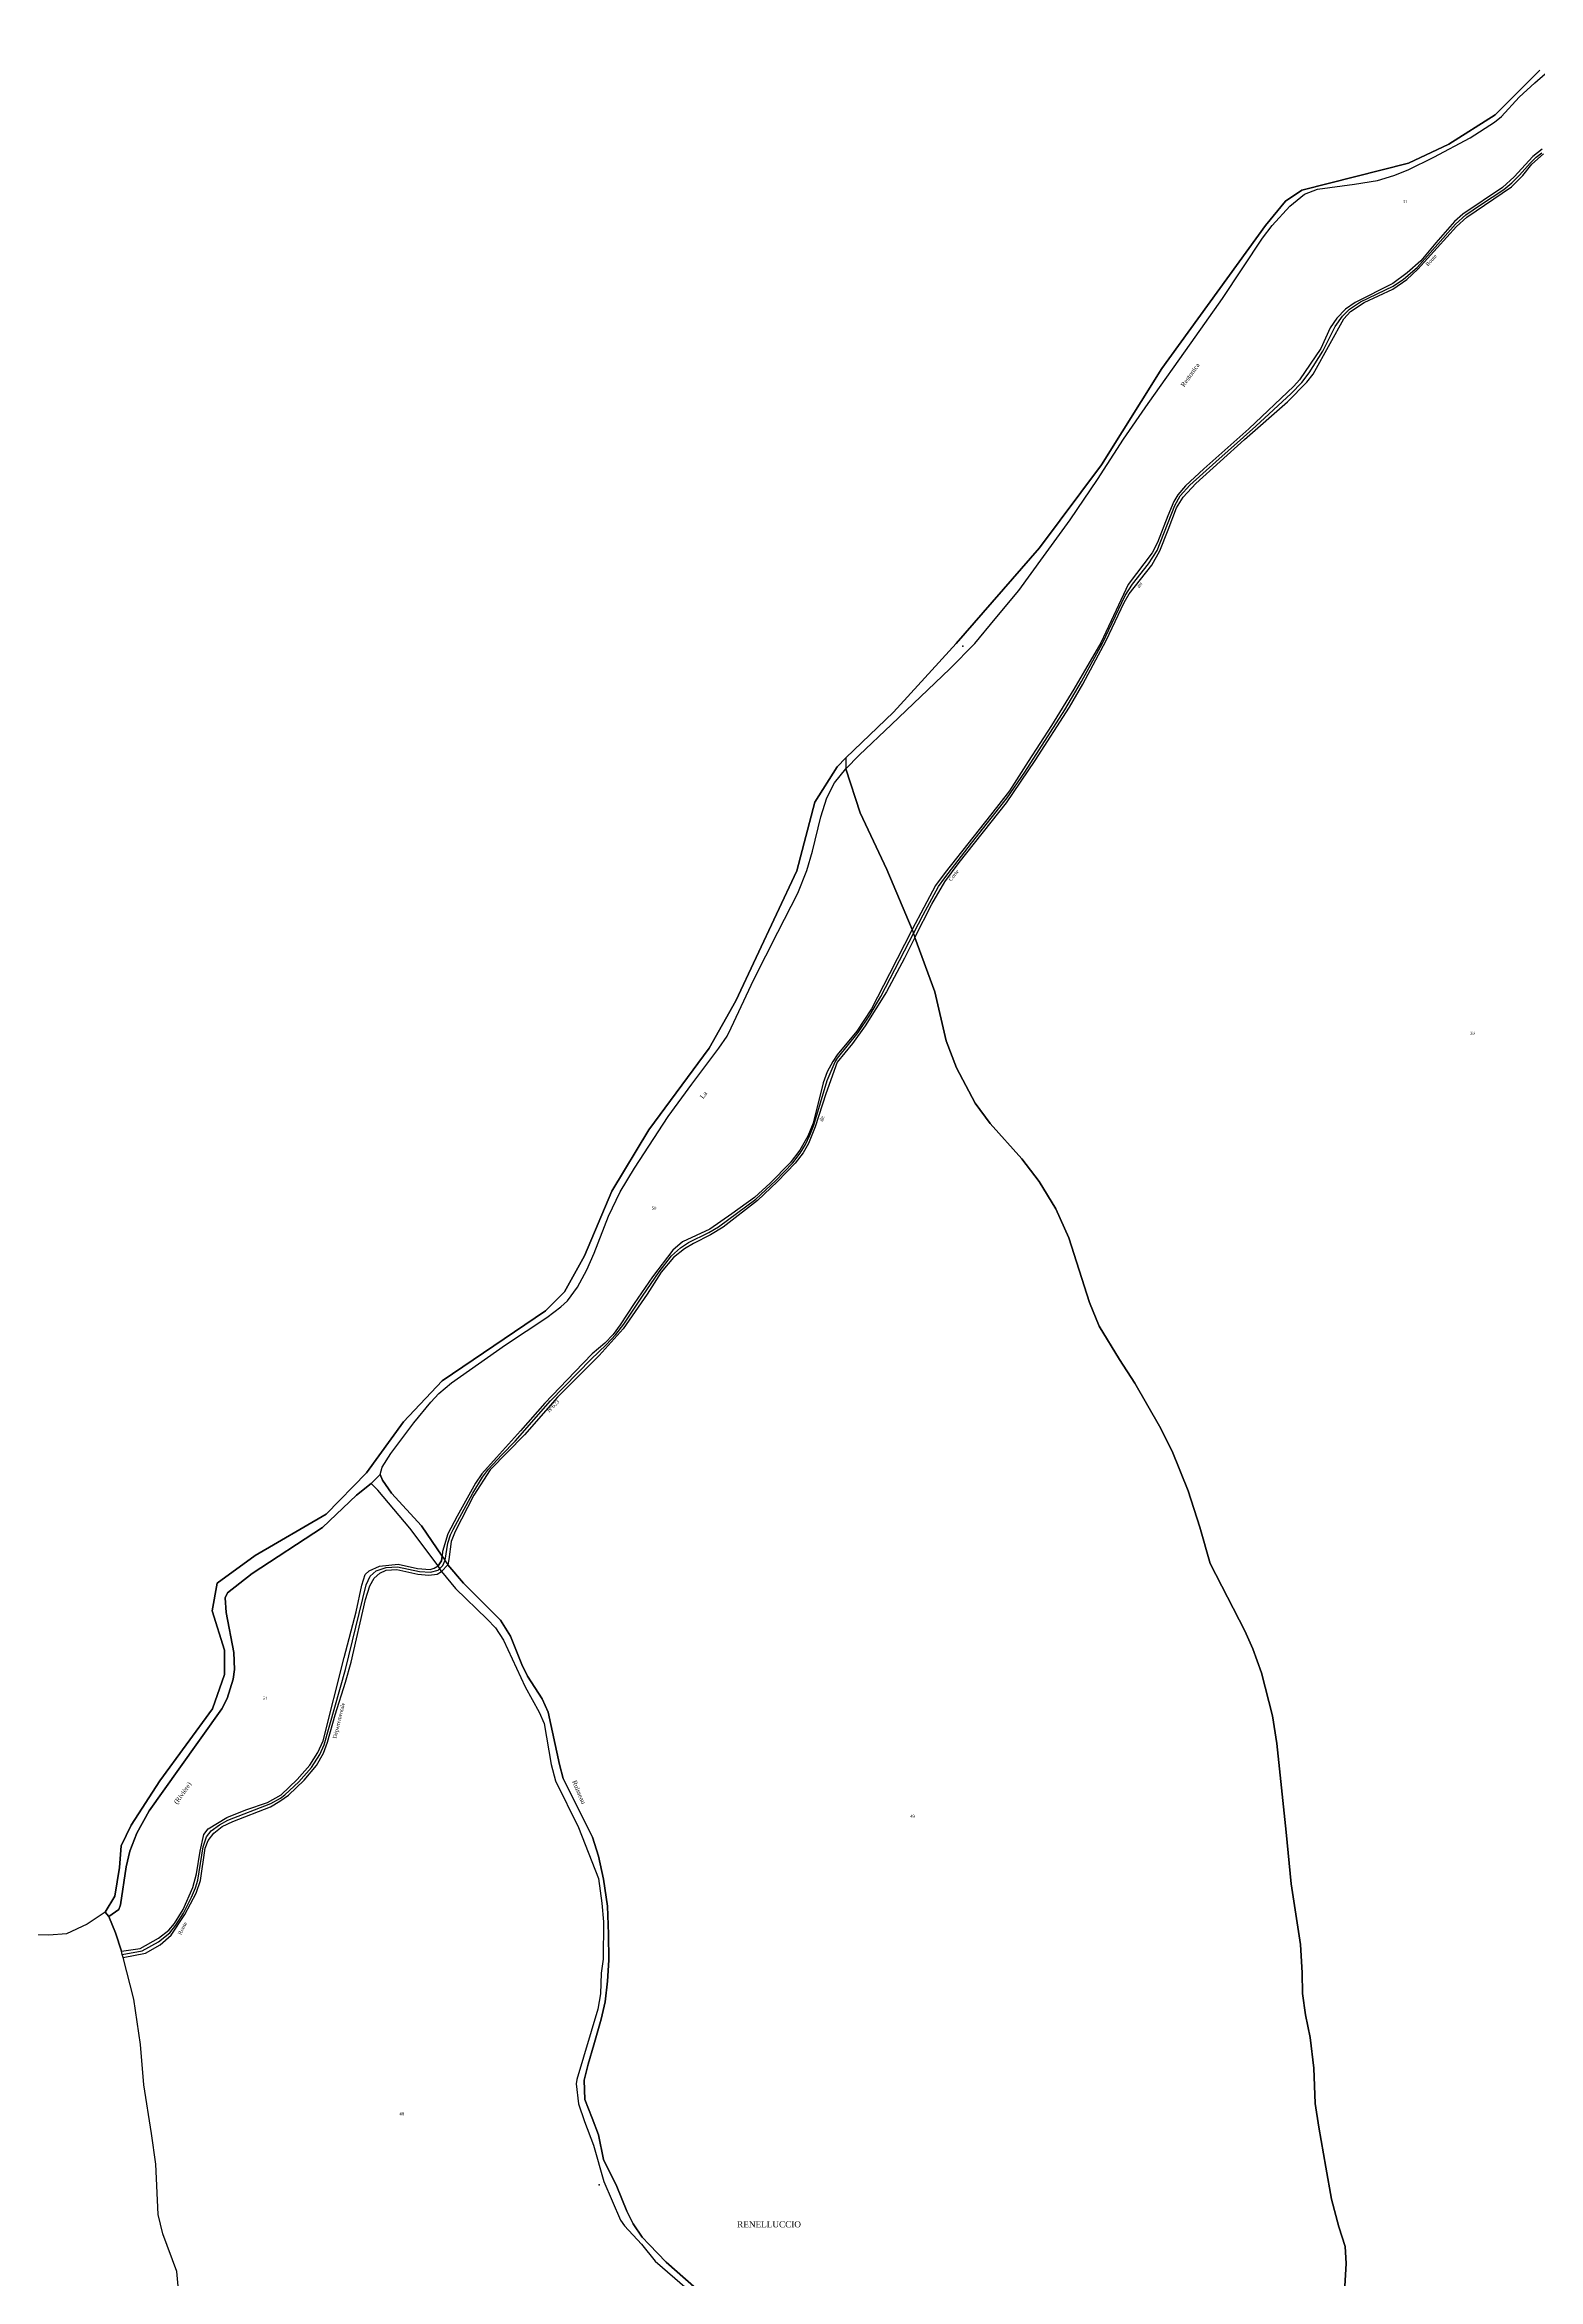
# Model space of a CAD drawing. Extents: x 1197506 to 1206978, y 6141540 to 6151741.
# Drawn here: x 1199718 to 1200700, y 6146067 to 6147537 of the extents above; entities that cross this region are included whole.
import ezdxf

# ---------------------------------------------------------------- set-up
doc = ezdxf.new("R2010")
doc.units = 0
doc.linetypes.add('CONTINU', pattern=[0])
doc.layers.get('0').update_dxf_attribs({"linetype": 'CONTINU'})
for name, color, linetype in [('1FLECHEFL', 7, 'CONTINU'), ('1LIEUDIT', 7, 'CONTINU'), ('1PARCELLE', 7, 'CONTINU'), ('1SECTION', 7, 'CONTINU'), ('1SUBDSECT', 7, 'CONTINU'), ('1TRONFLUV', 7, 'CONTINU'), ('1ZONCOMM', 7, 'CONTINU'), ('3LIEUDITTEX', 7, 'CONTINU'), ('3PARCELLETEX', 7, 'CONTINU'), ('3PONT', 7, 'CONTINU'), ('3TRONFLUVTEX', 7, 'CONTINU'), ('3ZONCOMMTEX', 7, 'CONTINU')]:
    doc.layers.add(name, color=color, linetype=linetype)
doc.styles.get("Standard").update_dxf_attribs({"font": 'Times New Roman'})

# ---------------------------------------------------------------- blocks, each defined once
blk = doc.blocks.new('FLECHRU1')
blk.add_point((0, 0))

msp = doc.modelspace()

# ---------------------------------------------------------------- linework, layer by layer
at = {"layer": '1LIEUDIT'}
for points in [[(1200700.78, 6147519.94), (1200671.48, 6147490.66), (1200640.99, 6147471.18), (1200614.63, 6147458.86), (1200544.5, 6147441.02), (1200533.8, 6147433.75), (1200520.47, 6147417.87), (1200452.31, 6147323.74), (1200412.79, 6147260.44), (1200372.12, 6147205.78), (1200317.23, 6147142.84), (1200276.03, 6147097.72), (1200244.66, 6147067.68), (1200244.72, 6147060.33), (1200244.72, 6147060.33), (1200254.24, 6147031.49), (1200271.72, 6146994.21), (1200288.26, 6146954.7), (1200289.99, 6146949.48), (1200303.13, 6146913.8), (1200310.62, 6146881.53), (1200317.56, 6146863.75), (1200329.62, 6146840.44), (1200339.65, 6146827.17), (1200360.42, 6146803.89), (1200371.71, 6146789.04), (1200382.71, 6146770.98), (1200391.28, 6146751.92), (1200404.89, 6146709.52), (1200411.26, 6146693.94), (1200424.6, 6146671.96), (1200434.71, 6146656.35), (1200450.88, 6146628.12), (1200459.2, 6146611.58), (1200469.71, 6146585.61), (1200477.3, 6146561.68), (1200484.27, 6146537.69), (1200506.9, 6146493.43), (1200512.23, 6146481.61), (1200517.85, 6146465.9), (1200525.14, 6146437.56), (1200528, 6146419.34), (1200534.2, 6146361), (1200537.43, 6146327.01), (1200543.58, 6146287.23), (1200544.61, 6146268.48), (1200544.94, 6146254.93), (1200546.86, 6146241.04), (1200549.99, 6146226), (1200552.38, 6146205.89), (1200553.17, 6146182.72), (1200555.6, 6146167), (1200560.26, 6146140.75), (1200563.88, 6146119.72), (1200568.84, 6146101.57), (1200572.83, 6146088.52), (1200573.63, 6146077.36), (1200572.65, 6146062.5)], [(1199807.74, 6146040.52), (1199805.1, 6146072.04), (1199795.85, 6146096.95), (1199792.83, 6146109.65), (1199791.18, 6146142.66), (1199788.45, 6146162.82), (1199783.28, 6146195), (1199781.07, 6146221.47), (1199776.63, 6146251.23), (1199769.8, 6146278.55), (1199769.17, 6146280.67), (1199768.55, 6146282.77), (1199764.66, 6146294.89), (1199760.26, 6146305.55), (1199757.85, 6146308.47), (1199764.33, 6146319.05), (1199767.37, 6146337.75), (1199768.45, 6146352.01), (1199774.99, 6146365.67), (1199793.82, 6146394.74), (1199828.49, 6146442.21), (1199836.36, 6146464.73), (1199836.4, 6146480.88), (1199828.14, 6146506.7), (1199831.47, 6146524.76), (1199856.41, 6146543.04), (1199903.11, 6146570.24), (1199929.55, 6146597.39), (1199954.08, 6146630.85), (1199979.36, 6146657.94), (1200047.28, 6146703.9), (1200059.71, 6146716.45), (1200072.94, 6146740.22), (1200091.02, 6146782.77), (1200115.14, 6146823.06), (1200154.79, 6146876.63), (1200172.32, 6146907.85), (1200212.5, 6146993.34), (1200224.45, 6147038.4), (1200238.98, 6147061.69), (1200244.66, 6147067.68), (1200244.72, 6147060.33), (1200244.72, 6147060.33), (1200254.24, 6147031.49), (1200271.72, 6146994.21), (1200288.26, 6146954.7), (1200289.99, 6146949.48), (1200303.13, 6146913.8), (1200310.62, 6146881.53), (1200317.56, 6146863.75), (1200329.62, 6146840.44), (1200339.65, 6146827.17), (1200360.42, 6146803.89), (1200371.71, 6146789.04), (1200382.71, 6146770.98), (1200391.28, 6146751.92), (1200404.89, 6146709.52), (1200411.26, 6146693.94), (1200424.6, 6146671.96), (1200434.71, 6146656.35), (1200450.88, 6146628.12), (1200459.2, 6146611.58), (1200469.71, 6146585.61), (1200477.3, 6146561.68), (1200484.27, 6146537.69), (1200506.9, 6146493.43), (1200512.23, 6146481.61), (1200517.85, 6146465.9), (1200525.14, 6146437.56), (1200528, 6146419.34), (1200534.2, 6146361), (1200537.43, 6146327.01), (1200543.58, 6146287.23), (1200544.61, 6146268.48), (1200544.94, 6146254.93), (1200546.86, 6146241.04), (1200549.99, 6146226), (1200552.38, 6146205.89), (1200553.17, 6146182.72), (1200555.6, 6146167), (1200560.26, 6146140.75), (1200563.88, 6146119.72), (1200568.84, 6146101.57), (1200572.83, 6146088.52), (1200573.63, 6146077.36), (1200572.65, 6146062.5)]]:
    msp.add_lwpolyline(points, dxfattribs=at)
at = {"layer": '1PARCELLE'}
for points in [[(1200702.46, 6147467.98), (1200696.33, 6147463.09), (1200684.06, 6147449.77), (1200676.41, 6147442.74), (1200650.27, 6147425.25), (1200644.88, 6147420.43), (1200632.62, 6147406.35), (1200622.55, 6147394.58), (1200613.68, 6147386.56), (1200604.16, 6147379.52), (1200579.44, 6147367.16), (1200573.13, 6147362.65), (1200567.41, 6147356.9), (1200563.15, 6147350.56), (1200556.87, 6147336.97), (1200542.88, 6147316.31), (1200539.17, 6147312.03), (1200509.53, 6147283.94), (1200480.02, 6147257.72), (1200467.88, 6147246.6), (1200462.99, 6147240.72), (1200460.24, 6147236.3), (1200456.26, 6147226.91), (1200449.5, 6147209.31), (1200446.03, 6147202.45), (1200430.33, 6147181.62), (1200422.47, 6147164.71), (1200412.37, 6147143.36), (1200394.55, 6147112.85), (1200379.94, 6147088.98), (1200364.66, 6147065.31), (1200352.22, 6147045.98), (1200339.76, 6147029.91), (1200309.94, 6146992.17), (1200303.72, 6146983.63), (1200288.26, 6146954.7), (1200288.26, 6146954.7), (1200271.72, 6146994.21), (1200254.24, 6147031.49), (1200244.72, 6147060.33), (1200253.43, 6147069.35), (1200274.77, 6147089.67), (1200312.97, 6147126.25), (1200329.59, 6147142.82), (1200342.96, 6147159.11), (1200358.39, 6147177.62), (1200374.57, 6147200.06), (1200392.24, 6147224.2), (1200410.14, 6147250.66), (1200427.31, 6147277.14), (1200443.33, 6147300.66), (1200471.65, 6147340.58), (1200492.32, 6147369.7), (1200518.68, 6147409.44), (1200525, 6147417.85), (1200536.45, 6147430.48), (1200546.11, 6147438.29), (1200554.67, 6147441.58), (1200579, 6147444.93), (1200594.18, 6147447.47), (1200604.99, 6147450.67), (1200614.3, 6147454.29), (1200631.22, 6147462.75), (1200655.11, 6147475.42), (1200671.06, 6147485.64), (1200675.72, 6147489.49), (1200687.23, 6147502.12), (1200697.6, 6147511.64), (1200726.34, 6147536.69)], [(1200572.65, 6146062.5), (1200573.63, 6146077.36), (1200572.83, 6146088.52), (1200568.84, 6146101.57), (1200563.88, 6146119.72), (1200560.26, 6146140.75), (1200555.6, 6146167), (1200553.17, 6146182.72), (1200552.38, 6146205.89), (1200549.99, 6146226), (1200546.86, 6146241.04), (1200544.94, 6146254.93), (1200544.61, 6146268.48), (1200543.58, 6146287.23), (1200537.43, 6146327.01), (1200534.2, 6146361), (1200528, 6146419.34), (1200525.14, 6146437.56), (1200517.85, 6146465.9), (1200512.23, 6146481.61), (1200506.9, 6146493.43), (1200484.27, 6146537.69), (1200477.3, 6146561.68), (1200469.71, 6146585.61), (1200459.2, 6146611.58), (1200450.88, 6146628.12), (1200434.71, 6146656.35), (1200424.6, 6146671.96), (1200411.26, 6146693.94), (1200404.89, 6146709.52), (1200391.28, 6146751.92), (1200382.71, 6146770.98), (1200371.71, 6146789.04), (1200360.42, 6146803.89), (1200339.65, 6146827.17), (1200329.62, 6146840.44), (1200317.56, 6146863.75), (1200310.62, 6146881.53), (1200303.13, 6146913.8), (1200289.99, 6146949.48), (1200301.17, 6146971.35), (1200309.79, 6146986.1), (1200319.27, 6146998.81), (1200350.25, 6147038.12), (1200369.19, 6147065.84), (1200391.75, 6147100.96), (1200400.6, 6147116.01), (1200415.73, 6147144.82), (1200427.59, 6147169.93), (1200430.98, 6147175.56), (1200445.77, 6147194.29), (1200451.13, 6147203.86), (1200456.62, 6147217.6), (1200462.07, 6147232.09), (1200466.38, 6147239.2), (1200474.66, 6147248.12), (1200506.66, 6147277.07), (1200535.06, 6147301.82), (1200547.71, 6147314.65), (1200551.96, 6147319.9), (1200563.11, 6147340.2), (1200572.03, 6147356.49), (1200576.39, 6147361.3), (1200585.37, 6147367.1), (1200604.17, 6147375.84), (1200613.44, 6147382.26), (1200620.66, 6147389.08), (1200646.07, 6147417.17), (1200652.97, 6147423.31), (1200682.16, 6147443.17), (1200689.78, 6147450.76), (1200695.58, 6147458.03), (1200703.39, 6147464.82)], [(1200572.65, 6146062.5), (1200573.63, 6146077.36), (1200572.83, 6146088.52), (1200568.84, 6146101.57), (1200563.88, 6146119.72), (1200560.26, 6146140.75), (1200555.6, 6146167), (1200553.17, 6146182.72), (1200552.38, 6146205.89), (1200549.99, 6146226), (1200546.86, 6146241.04), (1200544.94, 6146254.93), (1200544.61, 6146268.48), (1200543.58, 6146287.23), (1200537.43, 6146327.01), (1200534.2, 6146361), (1200528, 6146419.34), (1200525.14, 6146437.56), (1200517.85, 6146465.9), (1200512.23, 6146481.61), (1200506.9, 6146493.43), (1200484.27, 6146537.69), (1200477.3, 6146561.68), (1200469.71, 6146585.61), (1200459.2, 6146611.58), (1200450.88, 6146628.12), (1200434.71, 6146656.35), (1200424.6, 6146671.96), (1200411.26, 6146693.94), (1200404.89, 6146709.52), (1200391.28, 6146751.92), (1200382.71, 6146770.98), (1200371.71, 6146789.04), (1200360.42, 6146803.89), (1200339.65, 6146827.17), (1200329.62, 6146840.44), (1200317.56, 6146863.75), (1200310.62, 6146881.53), (1200303.13, 6146913.8), (1200289.99, 6146949.48), (1200283.26, 6146935.8), (1200271.51, 6146913.84), (1200257.46, 6146891.38), (1200248.99, 6146879.79), (1200239.08, 6146867.42), (1200231.54, 6146846.67), (1200224.46, 6146825), (1200220.2, 6146814.04), (1200216.75, 6146807.79), (1200211.34, 6146801.07), (1200199.75, 6146789.13), (1200186.75, 6146776.52), (1200164.05, 6146759.01), (1200155.83, 6146753.98), (1200144.54, 6146748.33), (1200138.6, 6146744.84), (1200131.52, 6146739.09), (1200123.39, 6146729.3), (1200114.12, 6146714.9), (1200098.26, 6146692.02), (1200082.62, 6146674.62), (1200055.18, 6146647.28), (1200033.51, 6146622.51), (1200010.94, 6146599.37), (1200000.18, 6146582.66), (1199987.87, 6146558.77), (1199985.25, 6146552.16), (1199983.83, 6146540.31), (1199983.09, 6146536.8), (1199993.38, 6146524.82), (1200017.7, 6146500.47), (1200024.35, 6146490), (1200031.86, 6146471.39), (1200035.56, 6146463.67), (1200045.15, 6146448.67), (1200049.08, 6146440.09), (1200056.49, 6146405.48), (1200059.01, 6146396.29), (1200078.19, 6146357.7), (1200082.17, 6146345.25), (1200085.41, 6146330.07), (1200088, 6146312.36), (1200088.78, 6146293.95), (1200088.93, 6146276.98), (1200088.13, 6146263.15), (1200086.61, 6146249.43), (1200083.9, 6146238.08), (1200079.14, 6146221.15), (1200075.43, 6146208.43), (1200072.66, 6146198.01), (1200073.23, 6146185.28), (1200078.04, 6146172.9), (1200082.09, 6146162.05), (1200085.47, 6146145.72), (1200094.1, 6146128.1), (1200100.69, 6146111.9), (1200105.02, 6146103.55), (1200110.89, 6146094.75), (1200115.38, 6146089.96), (1200126.64, 6146078.18), (1200159.28, 6146049.61)], [(1199807.74, 6146040.52), (1199805.1, 6146072.04), (1199795.85, 6146096.95), (1199792.83, 6146109.65), (1199791.18, 6146142.66), (1199788.45, 6146162.82), (1199783.28, 6146195), (1199781.07, 6146221.47), (1199776.63, 6146251.23), (1199769.8, 6146278.55), (1199784.5, 6146281.53), (1199793.99, 6146287.07), (1199801.33, 6146293.33), (1199810.3, 6146306.84), (1199817.75, 6146321.03), (1199820.57, 6146329.32), (1199823.61, 6146350.49), (1199825.59, 6146355.71), (1199829.42, 6146360.38), (1199834.76, 6146364.84), (1199841.9, 6146368.14), (1199866.55, 6146377.84), (1199872.78, 6146381.41), (1199878.38, 6146385.52), (1199888.79, 6146395.33), (1199896.79, 6146404.86), (1199901.44, 6146412.98), (1199904.03, 6146420.17), (1199909.06, 6146438.19), (1199915.78, 6146459.8), (1199919.67, 6146472.83), (1199929.08, 6146514.12), (1199931.82, 6146523.1), (1199934.61, 6146528.21), (1199938.46, 6146531.39), (1199942.53, 6146533.47), (1199949.59, 6146533.89), (1199963.32, 6146530.78), (1199970.64, 6146530.21), (1199976.05, 6146530.8), (1199978.93, 6146532.55), (1199988.12, 6146521.33), (1200009.03, 6146501.14), (1200014.43, 6146495.37), (1200019.68, 6146487.42), (1200033.98, 6146456.66), (1200043.15, 6146439.96), (1200046.4, 6146432.66), (1200050.96, 6146405.55), (1200053.96, 6146394.76), (1200069.1, 6146364.1), (1200082.08, 6146330.54), (1200084.38, 6146314.46), (1200085.38, 6146302.1), (1200085.14, 6146277.48), (1200083.96, 6146268.41), (1200083.45, 6146254.66), (1200081.66, 6146244.66), (1200067.81, 6146198.4), (1200067.49, 6146195.53), (1200069, 6146182.4), (1200072.93, 6146170.84), (1200078.87, 6146155.32), (1200085.62, 6146131.4), (1200096.54, 6146105.91), (1200099.19, 6146102.16), (1200110.35, 6146090.14), (1200119.43, 6146078.98), (1200148.59, 6146053.66)]]:
    msp.add_lwpolyline(points, dxfattribs=at)
for points in [[(1200288.26, 6146954.7), (1200273.4, 6146925.52), (1200261.52, 6146902.64), (1200251.92, 6146887.93), (1200239.02, 6146872.38), (1200236.21, 6146868.05), (1200232.46, 6146861.15), (1200229.72, 6146853.82), (1200223.22, 6146827.39), (1200219.67, 6146818.79), (1200214.46, 6146809.65), (1200208.09, 6146801.36), (1200195.02, 6146787.87), (1200184.6, 6146778.52), (1200169.88, 6146767.66), (1200155.26, 6146757.78), (1200137.3, 6146749.39), (1200131.04, 6146743.79), (1200117.62, 6146726.27), (1200105.65, 6146708.72), (1200096.47, 6146694.65), (1200091.7, 6146688.33), (1200086.37, 6146682.71), (1200077.94, 6146675.66), (1200066.66, 6146663.93), (1200046.9, 6146643.33), (1200030.98, 6146624.94), (1200015.14, 6146607.54), (1200005.52, 6146596.83), (1200001.38, 6146590.59), (1199989.27, 6146568.84), (1199983.08, 6146557.2), (1199979.7, 6146545.64), (1199979.49, 6146542.61), (1199965.91, 6146562.55), (1199946.11, 6146584.01), (1199940.17, 6146592.55), (1199938.72, 6146596.32), (1199939.89, 6146601.1), (1199945.63, 6146610.23), (1199960.7, 6146630.26), (1199971.97, 6146643.85), (1199977.14, 6146649.58), (1199985.62, 6146656.56), (1200020.95, 6146681.58), (1200048.25, 6146699.56), (1200057.35, 6146706.62), (1200061.72, 6146710.59), (1200068.24, 6146719.46), (1200074.5, 6146730.94), (1200079.23, 6146741.92), (1200088.8, 6146766.15), (1200096.4, 6146782.14), (1200105.81, 6146797.9), (1200127.94, 6146831.74), (1200143.45, 6146853.03), (1200161.34, 6146876.62), (1200166.65, 6146884.6), (1200169.44, 6146890.13), (1200184.33, 6146921.85), (1200199.94, 6146952.92), (1200213.26, 6146978.75), (1200219.19, 6146993.61), (1200222.76, 6147006.24), (1200228.36, 6147028.78), (1200232.18, 6147041.35), (1200237.34, 6147051.12), (1200244.72, 6147060.33), (1200254.24, 6147031.49), (1200271.72, 6146994.21), (1200288.26, 6146954.7)], [(1199760.26, 6146305.55), (1199764.66, 6146294.89), (1199768.55, 6146282.77), (1199781, 6146284.58), (1199792.91, 6146291.38), (1199799.75, 6146296.53), (1199803.55, 6146300.94), (1199809.23, 6146310.26), (1199815.5, 6146324.69), (1199817.99, 6146333.69), (1199820.31, 6146348.58), (1199822.7, 6146359.49), (1199825.5, 6146363.2), (1199837.96, 6146370.83), (1199850.3, 6146375.7), (1199864.62, 6146380.58), (1199873.49, 6146385.73), (1199884, 6146395.75), (1199892.36, 6146405.04), (1199897.75, 6146413.44), (1199901.26, 6146421.15), (1199915.05, 6146475.96), (1199922.8, 6146506.01), (1199926.67, 6146523.46), (1199928.89, 6146530.54), (1199931.51, 6146533.05), (1199938.14, 6146536.11), (1199950.55, 6146537.36), (1199963.28, 6146534.39), (1199971.4, 6146533.77), (1199974.14, 6146534.62), (1199976.87, 6146536.18), (1199958.23, 6146561.02), (1199937.05, 6146585.98), (1199932.7, 6146590.34), (1199923.18, 6146582.67), (1199900.8, 6146561.48), (1199854.5, 6146531.19), (1199838.38, 6146518.48), (1199836.73, 6146515.12), (1199837.32, 6146505.61), (1199842.37, 6146479.18), (1199842.99, 6146468.08), (1199841.98, 6146461.77), (1199837.98, 6146448.95), (1199834.54, 6146442.17), (1199806.33, 6146402.61), (1199786.74, 6146375.1), (1199778.81, 6146360.52), (1199774.09, 6146348.57), (1199771.75, 6146338.28), (1199767.99, 6146313.22), (1199766.88, 6146310.2), (1199760.26, 6146305.55)]]:
    msp.add_lwpolyline(points, close=True, dxfattribs=at)
at = {"layer": '1SECTION'}
msp.add_lwpolyline([(1200700.78, 6147519.94), (1200671.48, 6147490.66), (1200640.99, 6147471.18), (1200614.63, 6147458.86), (1200544.5, 6147441.02), (1200533.8, 6147433.75), (1200520.47, 6147417.87), (1200452.31, 6147323.74), (1200412.79, 6147260.44), (1200372.12, 6147205.78), (1200317.23, 6147142.84), (1200276.03, 6147097.72), (1200244.66, 6147067.68), (1200238.98, 6147061.69), (1200224.45, 6147038.4), (1200212.5, 6146993.34), (1200172.32, 6146907.85), (1200154.79, 6146876.63), (1200115.14, 6146823.06), (1200091.02, 6146782.77), (1200072.94, 6146740.22), (1200059.71, 6146716.45), (1200047.28, 6146703.9), (1199979.36, 6146657.94), (1199954.08, 6146630.85), (1199929.55, 6146597.39), (1199903.11, 6146570.24), (1199856.41, 6146543.04), (1199831.47, 6146524.76), (1199828.14, 6146506.7), (1199836.4, 6146480.88), (1199836.36, 6146464.73), (1199828.49, 6146442.21), (1199793.82, 6146394.74), (1199774.99, 6146365.67), (1199768.45, 6146352.01), (1199767.37, 6146337.75), (1199764.33, 6146319.05), (1199757.85, 6146308.47), (1199746.07, 6146300.61), (1199732.46, 6146294.2), (1199720.76, 6146293.42), (1199693.43, 6146293.95)], dxfattribs=at)
at = {"layer": '1SUBDSECT'}
msp.add_lwpolyline([(1199807.74, 6146040.52), (1199805.1, 6146072.04), (1199795.85, 6146096.95), (1199792.83, 6146109.65), (1199791.18, 6146142.66), (1199788.45, 6146162.82), (1199783.28, 6146195), (1199781.07, 6146221.47), (1199776.63, 6146251.23), (1199769.8, 6146278.55), (1199769.17, 6146280.67), (1199768.55, 6146282.77), (1199764.66, 6146294.89), (1199760.26, 6146305.55), (1199757.85, 6146308.47), (1199764.33, 6146319.05), (1199767.37, 6146337.75), (1199768.45, 6146352.01), (1199774.99, 6146365.67), (1199793.82, 6146394.74), (1199828.49, 6146442.21), (1199836.36, 6146464.73), (1199836.4, 6146480.88), (1199828.14, 6146506.7), (1199831.47, 6146524.76), (1199856.41, 6146543.04), (1199903.11, 6146570.24), (1199929.55, 6146597.39), (1199954.08, 6146630.85), (1199979.36, 6146657.94), (1200047.28, 6146703.9), (1200059.71, 6146716.45), (1200072.94, 6146740.22), (1200091.02, 6146782.77), (1200115.14, 6146823.06), (1200154.79, 6146876.63), (1200172.32, 6146907.85), (1200212.5, 6146993.34), (1200224.45, 6147038.4), (1200238.98, 6147061.69), (1200244.66, 6147067.68), (1200276.03, 6147097.72), (1200317.23, 6147142.84), (1200372.12, 6147205.78), (1200412.79, 6147260.44), (1200452.31, 6147323.74), (1200520.47, 6147417.87), (1200533.8, 6147433.75), (1200544.5, 6147441.02), (1200614.63, 6147458.86), (1200640.99, 6147471.18), (1200671.48, 6147490.66), (1200700.78, 6147519.94)], dxfattribs=at)
at = {"layer": '1TRONFLUV'}
for points in [[(1200700.78, 6147519.94), (1200671.48, 6147490.66), (1200640.99, 6147471.18), (1200614.63, 6147458.86), (1200544.5, 6147441.02), (1200533.8, 6147433.75), (1200520.47, 6147417.87), (1200452.31, 6147323.74), (1200412.79, 6147260.44), (1200372.12, 6147205.78), (1200317.23, 6147142.84), (1200276.03, 6147097.72), (1200244.66, 6147067.68), (1200238.98, 6147061.69), (1200224.45, 6147038.4), (1200212.5, 6146993.34), (1200172.32, 6146907.85), (1200154.79, 6146876.63), (1200115.14, 6146823.06), (1200091.02, 6146782.77), (1200072.94, 6146740.22), (1200059.71, 6146716.45), (1200047.28, 6146703.9), (1199979.36, 6146657.94), (1199954.08, 6146630.85), (1199929.55, 6146597.39), (1199903.11, 6146570.24), (1199856.41, 6146543.04), (1199831.47, 6146524.76), (1199828.14, 6146506.7), (1199836.4, 6146480.88), (1199836.36, 6146464.73), (1199828.49, 6146442.21), (1199793.82, 6146394.74), (1199774.99, 6146365.67), (1199768.45, 6146352.01), (1199767.37, 6146337.75), (1199764.33, 6146319.05), (1199757.85, 6146308.47), (1199760.26, 6146305.55), (1199766.88, 6146310.2), (1199767.99, 6146313.22), (1199771.75, 6146338.28), (1199774.09, 6146348.57), (1199778.81, 6146360.52), (1199786.74, 6146375.1), (1199806.33, 6146402.61), (1199834.54, 6146442.17), (1199837.98, 6146448.95), (1199841.98, 6146461.77), (1199842.99, 6146468.08), (1199842.37, 6146479.18), (1199837.32, 6146505.61), (1199836.73, 6146515.12), (1199838.38, 6146518.48), (1199854.5, 6146531.19), (1199900.8, 6146561.48), (1199923.18, 6146582.67), (1199932.7, 6146590.34), (1199938.72, 6146596.32), (1199938.72, 6146596.32), (1199939.89, 6146601.1), (1199945.63, 6146610.23), (1199960.7, 6146630.26), (1199971.97, 6146643.85), (1199977.14, 6146649.58), (1199985.62, 6146656.56), (1200020.95, 6146681.58), (1200048.25, 6146699.56), (1200057.35, 6146706.62), (1200061.72, 6146710.59), (1200068.24, 6146719.46), (1200074.5, 6146730.94), (1200079.23, 6146741.92), (1200088.8, 6146766.15), (1200096.4, 6146782.14), (1200105.81, 6146797.9), (1200127.94, 6146831.74), (1200143.45, 6146853.03), (1200161.34, 6146876.62), (1200166.65, 6146884.6), (1200169.44, 6146890.13), (1200184.33, 6146921.85), (1200199.94, 6146952.92), (1200213.26, 6146978.75), (1200219.19, 6146993.61), (1200222.76, 6147006.24), (1200228.36, 6147028.78), (1200232.18, 6147041.35), (1200237.34, 6147051.12), (1200244.72, 6147060.33), (1200253.43, 6147069.35), (1200274.77, 6147089.67), (1200312.97, 6147126.25), (1200329.59, 6147142.82), (1200342.96, 6147159.11), (1200358.39, 6147177.62), (1200374.57, 6147200.06), (1200392.24, 6147224.2), (1200410.14, 6147250.66), (1200427.31, 6147277.14), (1200443.33, 6147300.66), (1200471.65, 6147340.58), (1200492.32, 6147369.7), (1200518.68, 6147409.44), (1200525, 6147417.85), (1200536.45, 6147430.48), (1200546.11, 6147438.29), (1200554.67, 6147441.58), (1200579, 6147444.93), (1200594.18, 6147447.47), (1200604.99, 6147450.67), (1200614.3, 6147454.29), (1200631.22, 6147462.75), (1200655.11, 6147475.42), (1200671.06, 6147485.64), (1200675.72, 6147489.49), (1200687.23, 6147502.12), (1200697.6, 6147511.64), (1200726.34, 6147536.69)], [(1200159.28, 6146049.61), (1200126.64, 6146078.18), (1200115.38, 6146089.96), (1200110.89, 6146094.75), (1200105.02, 6146103.55), (1200100.69, 6146111.9), (1200094.1, 6146128.1), (1200085.47, 6146145.72), (1200082.09, 6146162.05), (1200078.04, 6146172.9), (1200073.23, 6146185.28), (1200072.66, 6146198.01), (1200075.43, 6146208.43), (1200079.14, 6146221.15), (1200083.9, 6146238.08), (1200086.61, 6146249.43), (1200088.13, 6146263.15), (1200088.93, 6146276.98), (1200088.78, 6146293.95), (1200088, 6146312.36), (1200085.41, 6146330.07), (1200082.17, 6146345.25), (1200078.19, 6146357.7), (1200059.01, 6146396.29), (1200056.49, 6146405.48), (1200049.08, 6146440.09), (1200045.15, 6146448.67), (1200035.56, 6146463.67), (1200031.86, 6146471.39), (1200024.35, 6146490), (1200017.7, 6146500.47), (1199993.38, 6146524.82), (1199983.09, 6146536.8), (1199978.93, 6146532.55), (1199988.12, 6146521.33), (1200009.03, 6146501.14), (1200014.43, 6146495.37), (1200019.68, 6146487.42), (1200033.98, 6146456.66), (1200043.15, 6146439.96), (1200046.4, 6146432.66), (1200050.96, 6146405.55), (1200053.96, 6146394.76), (1200069.1, 6146364.1), (1200082.08, 6146330.54), (1200084.38, 6146314.46), (1200085.38, 6146302.1), (1200085.14, 6146277.48), (1200083.96, 6146268.41), (1200083.45, 6146254.66), (1200081.66, 6146244.66), (1200067.81, 6146198.4), (1200067.49, 6146195.53), (1200069, 6146182.4), (1200072.93, 6146170.84), (1200078.87, 6146155.32), (1200085.62, 6146131.4), (1200096.54, 6146105.91), (1200099.19, 6146102.16), (1200110.35, 6146090.14), (1200119.43, 6146078.98), (1200148.59, 6146053.66)]]:
    msp.add_lwpolyline(points, dxfattribs=at)
msp.add_lwpolyline([(1199932.7, 6146590.34), (1199938.72, 6146596.32), (1199940.17, 6146592.55), (1199946.11, 6146584.01), (1199965.91, 6146562.55), (1199979.49, 6146542.61), (1199978.99, 6146539.48), (1199976.87, 6146536.18), (1199958.23, 6146561.02), (1199937.05, 6146585.98), (1199932.7, 6146590.34)], close=True, dxfattribs=at)
at = {"layer": '1ZONCOMM'}
msp.add_lwpolyline([(1199769.17, 6146280.67), (1199782.17, 6146283.09), (1199793, 6146288.97), (1199800.43, 6146294.78), (1199804.33, 6146299.9), (1199809.4, 6146307.73), (1199814.7, 6146318.32), (1199817.31, 6146324.4), (1199818.82, 6146329.59), (1199822.38, 6146351.42), (1199824.56, 6146358.08), (1199827.52, 6146361.86), (1199833.07, 6146365.85), (1199838.54, 6146368.92), (1199866.85, 6146379.91), (1199873.14, 6146383.54), (1199875.94, 6146385.59), (1199885.11, 6146394.26), (1199893.52, 6146403.57), (1199898.95, 6146412.08), (1199901.88, 6146418.42), (1199915.78, 6146468.02), (1199929.38, 6146523.77), (1199932.14, 6146529.51), (1199936, 6146532.94), (1199942.51, 6146535.09), (1199950.14, 6146535.55), (1199964.45, 6146532.44), (1199971.66, 6146532.1), (1199976.75, 6146533.36), (1199979.82, 6146536.54), (1199981.45, 6146539.92), (1199983.14, 6146551.16), (1199984.81, 6146556.56), (1199986.55, 6146560.22), (1199999.46, 6146584.05), (1200005.9, 6146594.52), (1200009.9, 6146599.92), (1200018.57, 6146609.3), (1200027.33, 6146618.32), (1200050.58, 6146644.84), (1200077.31, 6146672.16), (1200087.26, 6146681.68), (1200093.53, 6146688.5), (1200098.77, 6146695.21), (1200111.06, 6146713.53), (1200122.01, 6146729.56), (1200130.18, 6146740.12), (1200136.01, 6146745.47), (1200141.21, 6146748.93), (1200154.62, 6146755.39), (1200161.07, 6146759.18), (1200185.59, 6146777.49), (1200198.41, 6146789.43), (1200209.84, 6146801.27), (1200214.72, 6146807.58), (1200218.2, 6146813.28), (1200221.12, 6146819.45), (1200223.78, 6146826.09), (1200232.37, 6146855.45), (1200237.73, 6146867.83), (1200239.34, 6146870.13), (1200252.72, 6146886.94), (1200260.48, 6146898.37), (1200267.8, 6146910.79), (1200295.48, 6146964.33), (1200305.73, 6146982.96), (1200309.75, 6146988.83), (1200327.34, 6147011.59), (1200350.69, 6147041.26), (1200362.28, 6147058.33), (1200388.58, 6147099.22), (1200399.54, 6147117.95), (1200413.52, 6147142.97), (1200428.39, 6147174.34), (1200433.2, 6147181.94), (1200443.63, 6147195.19), (1200449.28, 6147204.12), (1200460.95, 6147233.66), (1200464.56, 6147239.87), (1200470.76, 6147246.95), (1200487.89, 6147262.37), (1200514.14, 6147285.8), (1200537.47, 6147307.38), (1200544.48, 6147314.42), (1200549.33, 6147320.89), (1200558.22, 6147335.15), (1200566.32, 6147351.32), (1200571.09, 6147358.14), (1200575.87, 6147362.84), (1200583.09, 6147367.5), (1200604.38, 6147377.86), (1200611.24, 6147382.48), (1200620.23, 6147390.26), (1200628.78, 6147399.85), (1200645.55, 6147418.74), (1200652.25, 6147424.83), (1200661.97, 6147431.27), (1200677.19, 6147441.4), (1200682.52, 6147445.86), (1200687.55, 6147450.79), (1200694.56, 6147458.83), (1200698.47, 6147462.82), (1200702.08, 6147465.62)], dxfattribs=at)
at = {"layer": '3PONT'}
msp.add_lwpolyline([(1199983.09, 6146536.8), (1199978.93, 6146532.55), (1199976.87, 6146536.18), (1199978.99, 6146539.48), (1199979.49, 6146542.61), (1199983.09, 6146536.8)], close=True, dxfattribs=at)

# ---------------------------------------------------------------- block references
at = {"layer": '1FLECHEFL'}
for p, rotation in [((1200321.7, 6147141.2), 50.4), ((1200082.62, 6146129.04), 108.1)]:
    msp.add_blockref('FLECHRU1', p, dxfattribs=dict(at, rotation=rotation))

# ---------------------------------------------------------------- texts
at = {"layer": '3LIEUDITTEX'}
msp.add_text('RENELLUCCIO', height=4, dxfattribs=at).set_placement((1200173.28, 6146101.16))
at = {"layer": '3PARCELLETEX'}
for s, p in [('31', (1200610.89, 6147432.51)), ('33', (1200655.02, 6146885.66)), ('50', (1200117.14, 6146770.54)), ('51', (1199861.54, 6146448.13)), ('49', (1200286.94, 6146370.52)), ('48', (1199951.26, 6146174.86))]:
    msp.add_text(s, height=2, dxfattribs=at).set_placement(p)
at = {"layer": '3TRONFLUVTEX'}
for s, rotation, p in [('Restonica', 54.6, (1200466.99, 6147311.3)), ('La', 52.9, (1200150.88, 6146843.08)), ('Ruisseau', 292.6, (1200064.8, 6146394.48)), ('(Rivière)', 54.6, (1199805.25, 6146379.19))]:
    msp.add_text(s, height=3, rotation=rotation, dxfattribs=at).set_placement(p)
at = {"layer": '3ZONCOMMTEX'}
for s, rotation, p in [('Route', 48.5, (1200627.39, 6147390.74)), ('au', 51.8, (1200437.51, 6147179.32)), ('Corte', 52.1, (1200313.97, 6146986.22)), ('de', 73.8, (1200229.65, 6146828.28)), ('Nº623', 45.7, (1200049.89, 6146636.97)), ('Départementale', 76.4, (1199909.82, 6146422.42)), ('Route', 63.4, (1199807.75, 6146293.25))]:
    msp.add_text(s, height=2.5, rotation=rotation, dxfattribs=at).set_placement(p)

doc.saveas('drawing.dxf')
